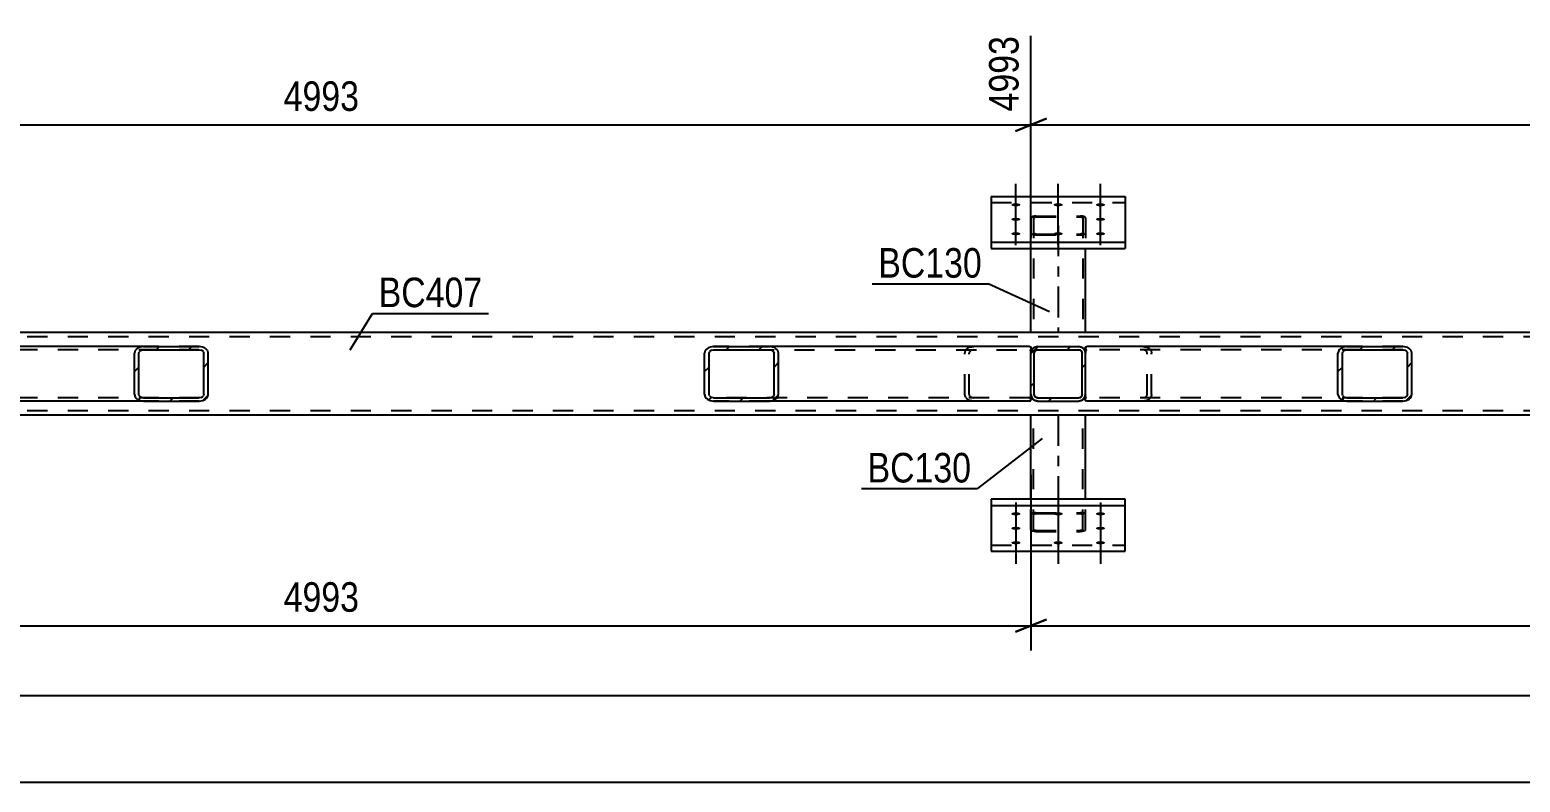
# Model space of a CAD drawing. Header units: millimetres. Extents: x 0 to 841, y 0 to 594.
# Drawn here: x 172.8 to 317.3, y 163 to 235.9 of the extents above; entities that cross this region are included whole.
import ezdxf

# ---------------------------------------------------------------- set-up
doc = ezdxf.new("R2010")
doc.units = ezdxf.units.MM
doc.linetypes.add('DXK_LINE_DOT2', pattern=[3.9198, 1.9599, -1.9599])
doc.linetypes.add('DXK_LINE_DOT3', pattern=[5.9187, 2.979, -0.9799, 0.9799, -0.9799])
doc.styles.add('Arial Narrow', font='ARIALN.TTF', dxfattribs={"height": 0.2})

# ---------------------------------------------------------------- blocks, each defined once
blk = doc.blocks.new('Part-122615563-2077 - 2035')
at = {"color": 7, "linetype": 'DXK_LINE_DOT2'}
for p, q in [((269.89, 217.71), (269.85, 217.64)), ((269.85, 217.64), (269.85, 214.68)), ((269.99, 217.76), (269.89, 217.71)), ((270.15, 217.8), (269.99, 217.76)), ((270.09, 217.64), (270.11, 217.67)), ((270.09, 217.64), (270.09, 206.53)), ((270.11, 217.67), (270.16, 217.7)), ((270.33, 217.81), (270.15, 217.8)), ((270.16, 217.7), (270.24, 217.72)), ((270.24, 217.72), (270.33, 217.73)), ((270.33, 217.81), (274.65, 217.81)), ((270.33, 217.73), (274.65, 217.73)), ((274.83, 217.8), (274.65, 217.81)), ((274.65, 217.73), (274.74, 217.72)), ((274.74, 217.72), (274.82, 217.7)), ((274.82, 217.7), (274.87, 217.67)), ((274.99, 217.76), (274.83, 217.8)), ((274.87, 217.67), (274.89, 217.64)), ((274.89, 217.64), (274.89, 206.53)), ((275.09, 217.71), (274.99, 217.76)), ((275.13, 217.64), (275.09, 217.71)), ((275.13, 217.64), (275.13, 214.68)), ((269.85, 216.17), (269.89, 216.1)), ((269.89, 216.1), (269.99, 216.05)), ((269.99, 216.05), (270.15, 216.01)), ((270.11, 216.13), (270.09, 216.17)), ((270.16, 216.11), (270.11, 216.13)), ((270.15, 216.01), (270.33, 216)), ((270.24, 216.09), (270.16, 216.11)), ((270.33, 216.08), (270.24, 216.09)), ((270.33, 216.08), (274.65, 216.08)), ((270.33, 216), (274.65, 216)), ((274.74, 216.09), (274.65, 216.08)), ((274.65, 216), (274.83, 216.01)), ((274.82, 216.11), (274.74, 216.09)), ((274.87, 216.13), (274.82, 216.11)), ((274.83, 216.01), (274.99, 216.05)), ((274.89, 216.17), (274.87, 216.13)), ((274.99, 216.05), (275.09, 216.1)), ((275.09, 216.1), (275.13, 216.17)), ((275.13, 206.53), (269.85, 206.53))]:
    blk.add_line(p, q, dxfattribs=at)
at = {"color": 7, "linetype": 'DXK_LINE_DOT3'}
blk.add_line((272.49, 216.9), (272.49, 206.53), dxfattribs=at)
at = {"color": 2, "linetype": 'Continuous'}
for p, q in [((269.85, 206.53), (269.85, 214.68)), ((275.13, 206.53), (275.13, 214.68))]:
    blk.add_line(p, q, dxfattribs=at)
blk = doc.blocks.new('Part-122615563-2040 - 2035')
at = {"color": 2, "linetype": 'Continuous'}
for p, q in [((265.99, 219.73), (278.99, 219.73)), ((265.99, 219.73), (265.99, 214.68)), ((278.99, 219.73), (278.99, 214.68)), ((265.99, 215.28), (278.99, 215.28)), ((265.99, 214.68), (278.99, 214.68))]:
    blk.add_line(p, q, dxfattribs=at)
at = {"color": 7, "linetype": 'DXK_LINE_DOT2'}
blk.add_line((265.99, 219.13), (278.99, 219.13), dxfattribs=at)
blk = doc.blocks.new('Part-122615563-2042 - 2035')
at = {"color": 2, "linetype": 'Continuous'}
for p, q in [((278.99, 190.38), (265.99, 190.38)), ((265.99, 190.38), (265.99, 185.33)), ((265.99, 189.78), (278.99, 189.78)), ((278.99, 185.33), (278.99, 190.38)), ((265.99, 185.33), (278.99, 185.33))]:
    blk.add_line(p, q, dxfattribs=at)
at = {"color": 7, "linetype": 'DXK_LINE_DOT2'}
blk.add_line((265.99, 185.93), (278.99, 185.93), dxfattribs=at)
blk = doc.blocks.new('Part-122615563-2070 - 2035')
at = {"color": 2, "linetype": 'Continuous'}
for p, q in [((633.13, 206.53), (145.18, 206.53)), ((633.13, 198.53), (145.18, 198.53))]:
    blk.add_line(p, q, dxfattribs=at)
at = {"color": 7, "linetype": 'DXK_LINE_DOT2'}
for p, q in [((633.13, 206.13), (145.18, 206.13)), ((633.13, 198.93), (145.18, 198.93))]:
    blk.add_line(p, q, dxfattribs=at)
blk = doc.blocks.new('Part-122615563-2071 - 2035')
at = {"linetype": 'Continuous'}
h = blk.add_hatch(dxfattribs=at)
h.set_pattern_fill('', scale=0.7, style=0, pattern_type=0)
h.set_pattern_definition([(45, (274.7366, 199.94), (-1.57154, 1.57154), [])])
h.paths.add_polyline_path([(274.49, 199.89), (274.74, 199.94), (274.94, 200.08), (275.08, 200.29), (275.13, 200.53), (275.13, 204.53), (275.08, 204.78), (274.94, 204.98), (274.74, 205.12), (274.49, 205.17), (270.49, 205.17), (270.25, 205.12), (270.04, 204.98), (269.9, 204.78), (269.85, 204.53), (269.85, 200.53), (269.9, 200.29), (270.04, 200.08), (270.25, 199.94), (270.49, 199.89)])
h.paths.add_polyline_path([(270.37, 200.24), (270.27, 200.31), (270.2, 200.41), (270.17, 200.53), (270.17, 204.53), (270.2, 204.65), (270.27, 204.76), (270.37, 204.83), (270.49, 204.85), (274.49, 204.85), (274.61, 204.83), (274.72, 204.76), (274.79, 204.65), (274.81, 204.53), (274.81, 200.53), (274.79, 200.41), (274.72, 200.31), (274.61, 200.24), (274.49, 200.21), (270.49, 200.21)])
at = {"color": 7, "linetype": 'DXK_LINE_DOT2'}
for p, q in [((270.25, 205.12), (270.49, 205.17)), ((270.49, 205.17), (274.49, 205.17)), ((274.49, 205.17), (274.74, 205.12)), ((269.85, 204.53), (269.9, 204.78)), ((269.85, 200.53), (269.85, 204.53)), ((270.2, 204.65), (270.17, 204.53)), ((270.17, 200.53), (270.17, 204.53)), ((270.49, 204.85), (270.37, 204.83)), ((270.49, 204.85), (274.49, 204.85)), ((274.61, 204.83), (274.49, 204.85)), ((274.81, 204.53), (274.79, 204.65)), ((274.81, 200.53), (274.81, 204.53)), ((275.08, 204.78), (275.13, 204.53)), ((275.13, 200.53), (275.13, 204.53)), ((269.9, 200.29), (269.85, 200.53)), ((270.17, 200.53), (270.2, 200.41)), ((270.49, 199.89), (270.25, 199.94)), ((270.37, 200.24), (270.49, 200.21)), ((270.49, 200.21), (274.49, 200.21)), ((270.49, 199.89), (274.49, 199.89)), ((274.49, 200.21), (274.61, 200.24)), ((274.74, 199.94), (274.49, 199.89)), ((274.79, 200.41), (274.81, 200.53)), ((275.13, 200.53), (275.08, 200.29))]:
    blk.add_line(p, q, dxfattribs=at)
at = {"color": 2, "linetype": 'Continuous'}
for p, q in [((270.49, 205.17), (270.25, 205.12)), ((270.49, 205.17), (274.49, 205.17)), ((274.74, 205.12), (274.49, 205.17)), ((269.9, 204.78), (269.85, 204.53)), ((269.85, 200.53), (269.85, 204.53)), ((270.17, 204.53), (270.2, 204.65)), ((270.17, 200.53), (270.17, 204.53)), ((270.37, 204.83), (270.49, 204.85)), ((270.49, 204.85), (274.49, 204.85)), ((274.49, 204.85), (274.61, 204.83)), ((274.79, 204.65), (274.81, 204.53)), ((274.81, 200.53), (274.81, 204.53)), ((275.13, 204.53), (275.08, 204.78)), ((275.13, 200.53), (275.13, 204.53)), ((269.85, 200.53), (269.9, 200.29)), ((270.2, 200.41), (270.17, 200.53)), ((270.25, 199.94), (270.49, 199.89)), ((270.49, 200.21), (270.37, 200.24)), ((270.49, 200.21), (274.49, 200.21)), ((270.49, 199.89), (274.49, 199.89)), ((274.61, 200.24), (274.49, 200.21)), ((274.49, 199.89), (274.74, 199.94)), ((274.81, 200.53), (274.79, 200.41)), ((275.08, 200.29), (275.13, 200.53))]:
    blk.add_line(p, q, dxfattribs=at)
at = {"color": 7, "linetype": 'DXK_LINE_DOT2'}
for centre, radius, start, end in [((270.49, 204.53), 0.64, 112.5, 157.5), ((270.49, 204.53), 0.32, 112.5, 157.5), ((274.49, 204.53), 0.32, 22.5, 67.5), ((274.49, 204.53), 0.64, 22.5, 67.5), ((270.49, 200.53), 0.64, 202.5, 247.5), ((270.49, 200.53), 0.32, 202.5, 247.5), ((274.49, 200.53), 0.32, 292.5, 337.5), ((274.49, 200.53), 0.64, 292.5, 337.5)]:
    blk.add_arc(centre, radius, start, end, dxfattribs=at)
at = {"color": 2, "linetype": 'Continuous'}
for centre, radius, start, end in [((270.49, 204.53), 0.64, 112.5, 157.5), ((270.49, 204.53), 0.32, 112.5, 157.5), ((274.49, 204.53), 0.32, 22.5, 67.5), ((274.49, 204.53), 0.64, 22.5, 67.5), ((270.49, 200.53), 0.64, 202.5, 247.5), ((270.49, 200.53), 0.32, 202.5, 247.5), ((274.49, 200.53), 0.32, 292.5, 337.5), ((274.49, 200.53), 0.64, 292.5, 337.5)]:
    blk.add_arc(centre, radius, start, end, dxfattribs=at)
blk = doc.blocks.new('Part-122615563-2118 - 2035')
at = {"linetype": 'Continuous'}
h = blk.add_hatch(dxfattribs=at)
h.set_pattern_fill('', scale=0.7, style=0, pattern_type=0)
h.set_pattern_definition([(45, (306.2334, 199.94), (-1.57154, 1.57154), [])])
h.paths.add_polyline_path([(305.9, 199.89), (306.23, 199.94), (306.51, 200.08), (306.7, 200.29), (306.77, 200.53), (306.77, 204.53), (306.7, 204.78), (306.51, 204.98), (306.23, 205.12), (305.9, 205.17), (300.48, 205.17), (300.15, 205.12), (299.87, 204.98), (299.68, 204.78), (299.61, 204.53), (299.61, 200.53), (299.68, 200.29), (299.87, 200.08), (300.15, 199.94), (300.48, 199.89)])
h.paths.add_polyline_path([(300.32, 200.24), (300.18, 200.31), (300.08, 200.41), (300.05, 200.53), (300.05, 204.53), (300.08, 204.65), (300.18, 204.76), (300.32, 204.83), (300.48, 204.85), (305.9, 204.85), (306.07, 204.83), (306.21, 204.76), (306.3, 204.65), (306.34, 204.53), (306.34, 200.53), (306.3, 200.41), (306.21, 200.31), (306.07, 200.24), (305.9, 200.21), (300.48, 200.21)])
at = {"color": 2, "linetype": 'Continuous'}
for p, q in [((275.13, 205.15), (275.27, 205.17)), ((300.48, 205.17), (275.27, 205.17)), ((300.48, 205.17), (300.15, 205.12)), ((300.48, 205.17), (305.9, 205.17)), ((306.23, 205.12), (305.9, 205.17)), ((275.13, 205.15), (275.13, 204.53)), ((299.68, 204.78), (299.61, 204.53)), ((299.61, 200.53), (299.61, 204.53)), ((300.05, 204.53), (300.08, 204.65)), ((300.05, 200.53), (300.05, 204.53)), ((300.32, 204.83), (300.48, 204.85)), ((300.48, 204.85), (305.9, 204.85)), ((305.9, 204.85), (306.07, 204.83)), ((306.3, 204.65), (306.34, 204.53)), ((306.34, 200.53), (306.34, 204.53)), ((306.77, 204.53), (306.7, 204.78)), ((306.77, 200.53), (306.77, 204.53)), ((275.13, 199.94), (275.13, 200.53)), ((275.13, 199.91), (275.13, 199.94)), ((275.27, 199.89), (275.13, 199.91)), ((300.48, 199.89), (275.27, 199.89)), ((299.61, 200.53), (299.68, 200.29)), ((300.08, 200.41), (300.05, 200.53)), ((300.15, 199.94), (300.48, 199.89)), ((300.48, 200.21), (300.32, 200.24)), ((300.48, 200.21), (305.9, 200.21)), ((300.48, 199.89), (305.9, 199.89)), ((306.07, 200.24), (305.9, 200.21)), ((305.9, 199.89), (306.23, 199.94)), ((306.34, 200.53), (306.3, 200.41)), ((306.7, 200.29), (306.77, 200.53))]:
    blk.add_line(p, q, dxfattribs=at)
at = {"color": 7, "linetype": 'DXK_LINE_DOT2'}
for p, q in [((280.69, 205.17), (281.02, 205.12)), ((305.9, 205.17), (300.48, 205.17)), ((275.13, 204.83), (275.13, 205.15)), ((275.27, 204.85), (275.13, 204.83)), ((275.13, 200.08), (275.13, 204.53)), ((305.9, 204.85), (275.27, 204.85)), ((280.85, 204.83), (280.69, 204.85)), ((281.12, 204.53), (281.09, 204.65)), ((281.12, 200.53), (281.12, 204.53)), ((281.49, 204.78), (281.55, 204.53)), ((281.55, 200.53), (281.55, 204.53)), ((275.27, 200.21), (275.13, 200.23)), ((305.9, 200.21), (275.27, 200.21)), ((280.69, 200.21), (280.85, 200.24)), ((281.02, 199.94), (280.69, 199.89)), ((281.09, 200.41), (281.12, 200.53)), ((281.55, 200.53), (281.49, 200.29)), ((305.9, 199.89), (300.48, 199.89))]:
    blk.add_line(p, q, dxfattribs=at)
for centre, radius, start, end in [((280.75, 204.44), 0.396, 31.9779, 75.1661), ((280.82, 204.36), 0.792, 31.9779, 75.1661), ((280.75, 200.62), 0.396, 284.8339, 328.0221), ((280.82, 200.71), 0.792, 284.8339, 328.0221)]:
    blk.add_arc(centre, radius, start, end, dxfattribs=at)
at = {"color": 2, "linetype": 'Continuous'}
for centre, radius, start, end in [((300.35, 204.36), 0.792, 104.8339, 148.0221), ((300.42, 204.44), 0.396, 104.8339, 148.0221), ((305.97, 204.44), 0.396, 31.9779, 75.1661), ((306.03, 204.36), 0.792, 31.9779, 75.1661), ((300.35, 200.71), 0.792, 211.9779, 255.1661), ((300.42, 200.62), 0.396, 211.9779, 255.1661), ((305.97, 200.62), 0.396, 284.8339, 328.0221), ((306.03, 200.71), 0.792, 284.8339, 328.0221)]:
    blk.add_arc(centre, radius, start, end, dxfattribs=at)
blk = doc.blocks.new('Part-122615563-2121 - 2035')
at = {"linetype": 'Continuous'}
h = blk.add_hatch(dxfattribs=at)
h.set_pattern_fill('', scale=0.7, style=0, pattern_type=0)
h.set_pattern_definition([(45, (189.5665, 199.94), (-1.57154, 1.57154), [])])
h.paths.add_polyline_path([(189.23, 199.89), (189.57, 199.94), (189.85, 200.08), (190.04, 200.29), (190.1, 200.53), (190.1, 204.53), (190.04, 204.78), (189.85, 204.98), (189.57, 205.12), (189.23, 205.17), (183.81, 205.17), (183.48, 205.12), (183.2, 204.98), (183.01, 204.78), (182.95, 204.53), (182.95, 200.53), (183.01, 200.29), (183.2, 200.08), (183.48, 199.94), (183.81, 199.89)])
h.paths.add_polyline_path([(183.65, 200.24), (183.51, 200.31), (183.41, 200.41), (183.38, 200.53), (183.38, 204.53), (183.41, 204.65), (183.51, 204.76), (183.65, 204.83), (183.81, 204.85), (189.23, 204.85), (189.4, 204.83), (189.54, 204.76), (189.64, 204.65), (189.67, 204.53), (189.67, 200.53), (189.64, 200.41), (189.54, 200.31), (189.4, 200.24), (189.23, 200.21), (183.81, 200.21)])
at = {"color": 2, "linetype": 'Continuous'}
for p, q in [((158.46, 205.15), (158.6, 205.17)), ((183.81, 205.17), (158.6, 205.17)), ((183.81, 205.17), (183.48, 205.12)), ((183.81, 205.17), (189.23, 205.17)), ((189.57, 205.12), (189.23, 205.17)), ((158.46, 205.15), (158.46, 204.53)), ((183.01, 204.78), (182.95, 204.53)), ((182.95, 200.53), (182.95, 204.53)), ((183.38, 204.53), (183.41, 204.65)), ((183.38, 200.53), (183.38, 204.53)), ((183.65, 204.83), (183.81, 204.85)), ((183.81, 204.85), (189.23, 204.85)), ((189.23, 204.85), (189.4, 204.83)), ((189.64, 204.65), (189.67, 204.53)), ((189.67, 200.53), (189.67, 204.53)), ((190.1, 204.53), (190.04, 204.78)), ((190.1, 200.53), (190.1, 204.53)), ((158.46, 200.53), (158.46, 200.08)), ((158.46, 200.08), (158.46, 199.94)), ((158.46, 199.91), (158.46, 199.94)), ((158.6, 199.89), (158.46, 199.91)), ((183.81, 199.89), (158.6, 199.89)), ((182.95, 200.53), (183.01, 200.29)), ((183.41, 200.41), (183.38, 200.53)), ((183.48, 199.94), (183.81, 199.89)), ((183.81, 200.21), (183.65, 200.24)), ((183.81, 200.21), (189.23, 200.21)), ((183.81, 199.89), (189.23, 199.89)), ((189.4, 200.24), (189.23, 200.21)), ((189.23, 199.89), (189.57, 199.94)), ((189.67, 200.53), (189.64, 200.41)), ((190.04, 200.29), (190.1, 200.53))]:
    blk.add_line(p, q, dxfattribs=at)
at = {"color": 7, "linetype": 'DXK_LINE_DOT2'}
for p, q in [((164.02, 205.17), (164.35, 205.12)), ((189.23, 205.17), (183.81, 205.17)), ((158.46, 204.83), (158.46, 205.15)), ((158.6, 204.85), (158.46, 204.83)), ((158.46, 200.08), (158.46, 204.53)), ((189.23, 204.85), (158.6, 204.85)), ((164.19, 204.83), (164.02, 204.85)), ((164.45, 204.53), (164.42, 204.65)), ((164.45, 200.53), (164.45, 204.53)), ((164.82, 204.78), (164.89, 204.53)), ((164.89, 200.53), (164.89, 204.53)), ((158.6, 200.21), (158.46, 200.23)), ((189.23, 200.21), (158.6, 200.21)), ((164.02, 200.21), (164.19, 200.24)), ((164.35, 199.94), (164.02, 199.89)), ((164.42, 200.41), (164.45, 200.53)), ((164.89, 200.53), (164.82, 200.29)), ((189.23, 199.89), (183.81, 199.89))]:
    blk.add_line(p, q, dxfattribs=at)
for centre, radius, start, end in [((164.09, 204.44), 0.396, 31.9779, 75.1661), ((164.15, 204.36), 0.792, 31.9779, 75.1661), ((164.09, 200.62), 0.396, 284.8339, 328.0221), ((164.15, 200.71), 0.792, 284.8339, 328.0221)]:
    blk.add_arc(centre, radius, start, end, dxfattribs=at)
at = {"color": 2, "linetype": 'Continuous'}
for centre, radius, start, end in [((183.69, 204.36), 0.792, 104.8339, 148.0221), ((183.75, 204.44), 0.396, 104.8339, 148.0221), ((189.3, 204.44), 0.396, 31.9779, 75.1661), ((189.36, 204.36), 0.792, 31.9779, 75.1661), ((183.69, 200.71), 0.792, 211.9779, 255.1661), ((183.75, 200.62), 0.396, 211.9779, 255.1661), ((189.3, 200.62), 0.396, 284.8339, 328.0221), ((189.36, 200.71), 0.792, 284.8339, 328.0221)]:
    blk.add_arc(centre, radius, start, end, dxfattribs=at)
blk = doc.blocks.new('Part-122615563-2188 - 2035')
at = {"color": 2, "linetype": 'Continuous'}
for p, q in [((269.85, 190.38), (269.85, 198.53)), ((275.13, 190.38), (275.13, 198.53))]:
    blk.add_line(p, q, dxfattribs=at)
at = {"color": 7, "linetype": 'DXK_LINE_DOT2'}
for p, q in [((275.13, 198.53), (269.85, 198.53)), ((270.09, 187.42), (270.09, 198.53)), ((274.89, 187.42), (274.89, 198.53)), ((269.85, 187.42), (269.85, 190.38)), ((275.13, 187.42), (275.13, 190.38)), ((269.89, 188.96), (269.85, 188.9)), ((269.99, 189.01), (269.89, 188.96)), ((270.15, 189.05), (269.99, 189.01)), ((270.09, 188.9), (270.11, 188.93)), ((270.11, 188.93), (270.16, 188.95)), ((270.33, 189.06), (270.15, 189.05)), ((270.16, 188.95), (270.24, 188.97)), ((270.24, 188.97), (270.33, 188.98)), ((270.33, 189.06), (274.65, 189.06)), ((270.33, 188.98), (274.65, 188.98)), ((274.83, 189.05), (274.65, 189.06)), ((274.65, 188.98), (274.74, 188.97)), ((274.74, 188.97), (274.82, 188.95)), ((274.82, 188.95), (274.87, 188.93)), ((274.99, 189.01), (274.83, 189.05)), ((274.87, 188.93), (274.89, 188.9)), ((275.09, 188.96), (274.99, 189.01)), ((275.13, 188.9), (275.09, 188.96)), ((269.85, 187.42), (269.89, 187.36)), ((269.89, 187.36), (269.99, 187.3)), ((269.99, 187.3), (270.15, 187.27)), ((270.11, 187.39), (270.09, 187.42)), ((270.16, 187.36), (270.11, 187.39)), ((270.15, 187.27), (270.33, 187.26)), ((270.24, 187.34), (270.16, 187.36)), ((270.33, 187.34), (270.24, 187.34)), ((270.33, 187.34), (274.65, 187.34)), ((270.33, 187.26), (274.65, 187.26)), ((274.74, 187.34), (274.65, 187.34)), ((274.65, 187.26), (274.83, 187.27)), ((274.82, 187.36), (274.74, 187.34)), ((274.87, 187.39), (274.82, 187.36)), ((274.83, 187.27), (274.99, 187.3)), ((274.89, 187.42), (274.87, 187.39)), ((274.99, 187.3), (275.09, 187.36)), ((275.09, 187.36), (275.13, 187.42))]:
    blk.add_line(p, q, dxfattribs=at)
at = {"color": 7, "linetype": 'DXK_LINE_DOT3'}
blk.add_line((272.49, 198.53), (272.49, 188.16), dxfattribs=at)
blk = doc.blocks.new('Bolt-122615563-2129 - 2035')
at = {"linetype": 'Continuous'}
for points in [[(268.39, 189.11), (268.48, 189.11), (268.57, 189.1), (268.65, 189.08), (268.72, 189.06), (268.77, 189.03), (268.81, 189.01), (268.83, 188.97), (268.83, 188.94), (268.81, 188.91), (268.77, 188.88), (268.72, 188.86), (268.65, 188.84), (268.57, 188.82), (268.48, 188.81), (268.39, 188.81), (268.3, 188.81), (268.21, 188.82), (268.13, 188.84), (268.06, 188.86), (268.01, 188.88), (267.97, 188.91), (267.95, 188.94), (267.95, 188.97), (267.97, 189.01), (268.01, 189.03), (268.06, 189.06), (268.13, 189.08), (268.21, 189.1), (268.3, 189.11)], [(272.49, 189.11), (272.58, 189.11), (272.67, 189.1), (272.75, 189.08), (272.82, 189.06), (272.87, 189.03), (272.91, 189.01), (272.93, 188.97), (272.93, 188.94), (272.91, 188.91), (272.87, 188.88), (272.82, 188.86), (272.75, 188.84), (272.67, 188.82), (272.58, 188.81), (272.49, 188.81), (272.4, 188.81), (272.31, 188.82), (272.23, 188.84), (272.16, 188.86), (272.11, 188.88), (272.07, 188.91), (272.05, 188.94), (272.05, 188.97), (272.07, 189.01), (272.11, 189.03), (272.16, 189.06), (272.23, 189.08), (272.31, 189.1), (272.4, 189.11)], [(276.59, 189.11), (276.68, 189.11), (276.77, 189.1), (276.85, 189.08), (276.92, 189.06), (276.97, 189.03), (277.01, 189.01), (277.03, 188.97), (277.03, 188.94), (277.01, 188.91), (276.97, 188.88), (276.92, 188.86), (276.85, 188.84), (276.77, 188.82), (276.68, 188.81), (276.59, 188.81), (276.5, 188.81), (276.41, 188.82), (276.33, 188.84), (276.26, 188.86), (276.21, 188.88), (276.17, 188.91), (276.15, 188.94), (276.15, 188.97), (276.17, 189.01), (276.21, 189.03), (276.26, 189.06), (276.33, 189.08), (276.41, 189.1), (276.5, 189.11)], [(268.39, 187.71), (268.48, 187.7), (268.57, 187.69), (268.65, 187.68), (268.72, 187.66), (268.77, 187.63), (268.81, 187.6), (268.83, 187.57), (268.83, 187.54), (268.81, 187.51), (268.77, 187.48), (268.72, 187.46), (268.65, 187.43), (268.57, 187.42), (268.48, 187.41), (268.39, 187.41), (268.3, 187.41), (268.21, 187.42), (268.13, 187.43), (268.06, 187.46), (268.01, 187.48), (267.97, 187.51), (267.95, 187.54), (267.95, 187.57), (267.97, 187.6), (268.01, 187.63), (268.06, 187.66), (268.13, 187.68), (268.21, 187.69), (268.3, 187.7)], [(276.59, 187.71), (276.68, 187.7), (276.77, 187.69), (276.85, 187.68), (276.92, 187.66), (276.97, 187.63), (277.01, 187.6), (277.03, 187.57), (277.03, 187.54), (277.01, 187.51), (276.97, 187.48), (276.92, 187.46), (276.85, 187.43), (276.77, 187.42), (276.68, 187.41), (276.59, 187.41), (276.5, 187.41), (276.41, 187.42), (276.33, 187.43), (276.26, 187.46), (276.21, 187.48), (276.17, 187.51), (276.15, 187.54), (276.15, 187.57), (276.17, 187.6), (276.21, 187.63), (276.26, 187.66), (276.33, 187.68), (276.41, 187.69), (276.5, 187.7)], [(268.39, 186.3), (268.48, 186.3), (268.57, 186.29), (268.65, 186.28), (268.72, 186.26), (268.77, 186.23), (268.81, 186.2), (268.83, 186.17), (268.83, 186.14), (268.81, 186.11), (268.77, 186.08), (268.72, 186.05), (268.65, 186.03), (268.57, 186.02), (268.48, 186.01), (268.39, 186), (268.3, 186.01), (268.21, 186.02), (268.13, 186.03), (268.06, 186.05), (268.01, 186.08), (267.97, 186.11), (267.95, 186.14), (267.95, 186.17), (267.97, 186.2), (268.01, 186.23), (268.06, 186.26), (268.13, 186.28), (268.21, 186.29), (268.3, 186.3)], [(272.49, 186.3), (272.58, 186.3), (272.67, 186.29), (272.75, 186.28), (272.82, 186.26), (272.87, 186.23), (272.91, 186.2), (272.93, 186.17), (272.93, 186.14), (272.91, 186.11), (272.87, 186.08), (272.82, 186.05), (272.75, 186.03), (272.67, 186.02), (272.58, 186.01), (272.49, 186), (272.4, 186.01), (272.31, 186.02), (272.23, 186.03), (272.16, 186.05), (272.11, 186.08), (272.07, 186.11), (272.05, 186.14), (272.05, 186.17), (272.07, 186.2), (272.11, 186.23), (272.16, 186.26), (272.23, 186.28), (272.31, 186.29), (272.4, 186.3)], [(276.59, 186.3), (276.68, 186.3), (276.77, 186.29), (276.85, 186.28), (276.92, 186.26), (276.97, 186.23), (277.01, 186.2), (277.03, 186.17), (277.03, 186.14), (277.01, 186.11), (276.97, 186.08), (276.92, 186.05), (276.85, 186.03), (276.77, 186.02), (276.68, 186.01), (276.59, 186), (276.5, 186.01), (276.41, 186.02), (276.33, 186.03), (276.26, 186.05), (276.21, 186.08), (276.17, 186.11), (276.15, 186.14), (276.15, 186.17), (276.17, 186.2), (276.21, 186.23), (276.26, 186.26), (276.33, 186.28), (276.41, 186.29), (276.5, 186.3)]]:
    blk.add_hatch(color=1, dxfattribs=at).paths.add_polyline_path(points)
at = {"color": 1, "linetype": 'Continuous'}
for p, q in [((268.39, 190.05), (268.39, 186.93)), ((272.49, 190.05), (272.49, 186.93)), ((276.59, 190.05), (276.59, 186.93)), ((268.39, 188.65), (268.39, 185.53)), ((276.59, 188.65), (276.59, 185.53)), ((268.39, 187.24), (268.39, 184.12)), ((272.49, 187.24), (272.49, 184.12)), ((276.59, 187.24), (276.59, 184.12))]:
    blk.add_line(p, q, dxfattribs=at)
blk = doc.blocks.new('Bolt-122615563-2131 - 2035')
at = {"linetype": 'Continuous'}
for points in [[(268.39, 218.76), (268.3, 218.76), (268.21, 218.77), (268.13, 218.79), (268.06, 218.81), (268.01, 218.83), (267.97, 218.86), (267.95, 218.89), (267.95, 218.92), (267.97, 218.95), (268.01, 218.98), (268.06, 219.01), (268.13, 219.03), (268.21, 219.05), (268.3, 219.06), (268.39, 219.06), (268.48, 219.06), (268.57, 219.05), (268.65, 219.03), (268.72, 219.01), (268.77, 218.98), (268.81, 218.95), (268.83, 218.92), (268.83, 218.89), (268.81, 218.86), (268.77, 218.83), (268.72, 218.81), (268.65, 218.79), (268.57, 218.77), (268.48, 218.76)], [(272.49, 218.76), (272.4, 218.76), (272.31, 218.77), (272.23, 218.79), (272.16, 218.81), (272.11, 218.83), (272.07, 218.86), (272.05, 218.89), (272.05, 218.92), (272.07, 218.95), (272.11, 218.98), (272.16, 219.01), (272.23, 219.03), (272.31, 219.05), (272.4, 219.06), (272.49, 219.06), (272.58, 219.06), (272.67, 219.05), (272.75, 219.03), (272.82, 219.01), (272.87, 218.98), (272.91, 218.95), (272.93, 218.92), (272.93, 218.89), (272.91, 218.86), (272.87, 218.83), (272.82, 218.81), (272.75, 218.79), (272.67, 218.77), (272.58, 218.76)], [(276.59, 218.76), (276.5, 218.76), (276.41, 218.77), (276.33, 218.79), (276.26, 218.81), (276.21, 218.83), (276.17, 218.86), (276.15, 218.89), (276.15, 218.92), (276.17, 218.95), (276.21, 218.98), (276.26, 219.01), (276.33, 219.03), (276.41, 219.05), (276.5, 219.06), (276.59, 219.06), (276.68, 219.06), (276.77, 219.05), (276.85, 219.03), (276.92, 219.01), (276.97, 218.98), (277.01, 218.95), (277.03, 218.92), (277.03, 218.89), (277.01, 218.86), (276.97, 218.83), (276.92, 218.81), (276.85, 218.79), (276.77, 218.77), (276.68, 218.76)], [(268.39, 217.36), (268.3, 217.36), (268.21, 217.37), (268.13, 217.38), (268.06, 217.41), (268.01, 217.43), (267.97, 217.46), (267.95, 217.49), (267.95, 217.52), (267.97, 217.55), (268.01, 217.58), (268.06, 217.61), (268.13, 217.63), (268.21, 217.64), (268.3, 217.65), (268.39, 217.66), (268.48, 217.65), (268.57, 217.64), (268.65, 217.63), (268.72, 217.61), (268.77, 217.58), (268.81, 217.55), (268.83, 217.52), (268.83, 217.49), (268.81, 217.46), (268.77, 217.43), (268.72, 217.41), (268.65, 217.38), (268.57, 217.37), (268.48, 217.36)], [(276.59, 217.36), (276.5, 217.36), (276.41, 217.37), (276.33, 217.38), (276.26, 217.41), (276.21, 217.43), (276.17, 217.46), (276.15, 217.49), (276.15, 217.52), (276.17, 217.55), (276.21, 217.58), (276.26, 217.61), (276.33, 217.63), (276.41, 217.64), (276.5, 217.65), (276.59, 217.66), (276.68, 217.65), (276.77, 217.64), (276.85, 217.63), (276.92, 217.61), (276.97, 217.58), (277.01, 217.55), (277.03, 217.52), (277.03, 217.49), (277.01, 217.46), (276.97, 217.43), (276.92, 217.41), (276.85, 217.38), (276.77, 217.37), (276.68, 217.36)], [(268.39, 215.95), (268.3, 215.96), (268.21, 215.97), (268.13, 215.98), (268.06, 216), (268.01, 216.03), (267.97, 216.06), (267.95, 216.09), (267.95, 216.12), (267.97, 216.15), (268.01, 216.18), (268.06, 216.2), (268.13, 216.23), (268.21, 216.24), (268.3, 216.25), (268.39, 216.25), (268.48, 216.25), (268.57, 216.24), (268.65, 216.23), (268.72, 216.2), (268.77, 216.18), (268.81, 216.15), (268.83, 216.12), (268.83, 216.09), (268.81, 216.06), (268.77, 216.03), (268.72, 216), (268.65, 215.98), (268.57, 215.97), (268.48, 215.96)], [(272.49, 215.95), (272.4, 215.96), (272.31, 215.97), (272.23, 215.98), (272.16, 216), (272.11, 216.03), (272.07, 216.06), (272.05, 216.09), (272.05, 216.12), (272.07, 216.15), (272.11, 216.18), (272.16, 216.2), (272.23, 216.23), (272.31, 216.24), (272.4, 216.25), (272.49, 216.25), (272.58, 216.25), (272.67, 216.24), (272.75, 216.23), (272.82, 216.2), (272.87, 216.18), (272.91, 216.15), (272.93, 216.12), (272.93, 216.09), (272.91, 216.06), (272.87, 216.03), (272.82, 216), (272.75, 215.98), (272.67, 215.97), (272.58, 215.96)], [(276.59, 215.95), (276.5, 215.96), (276.41, 215.97), (276.33, 215.98), (276.26, 216), (276.21, 216.03), (276.17, 216.06), (276.15, 216.09), (276.15, 216.12), (276.17, 216.15), (276.21, 216.18), (276.26, 216.2), (276.33, 216.23), (276.41, 216.24), (276.5, 216.25), (276.59, 216.25), (276.68, 216.25), (276.77, 216.24), (276.85, 216.23), (276.92, 216.2), (276.97, 216.18), (277.01, 216.15), (277.03, 216.12), (277.03, 216.09), (277.01, 216.06), (276.97, 216.03), (276.92, 216), (276.85, 215.98), (276.77, 215.97), (276.68, 215.96)]]:
    blk.add_hatch(color=1, dxfattribs=at).paths.add_polyline_path(points)
at = {"color": 1, "linetype": 'Continuous'}
for p, q in [((268.39, 217.82), (268.39, 220.94)), ((272.49, 217.82), (272.49, 220.94)), ((276.59, 217.82), (276.59, 220.94)), ((268.39, 216.42), (268.39, 219.54)), ((276.59, 216.42), (276.59, 219.54)), ((268.39, 215.01), (268.39, 218.13)), ((272.49, 215.01), (272.49, 218.13)), ((276.59, 215.01), (276.59, 218.13))]:
    blk.add_line(p, q, dxfattribs=at)
blk = doc.blocks.new('Part-122615563-2177 - 2035')
at = {"linetype": 'Continuous'}
h = blk.add_hatch(dxfattribs=at)
h.set_pattern_fill('', scale=0.7, style=0, pattern_type=0)
h.set_pattern_definition([(45, (244.8335, 199.94), (-1.57154, 1.57154), [])])
h.paths.add_polyline_path([(244.5, 199.89), (244.83, 199.94), (245.11, 200.08), (245.3, 200.29), (245.37, 200.53), (245.37, 204.53), (245.3, 204.78), (245.11, 204.98), (244.83, 205.12), (244.5, 205.17), (239.08, 205.17), (238.75, 205.12), (238.47, 204.98), (238.28, 204.78), (238.21, 204.53), (238.21, 200.53), (238.28, 200.29), (238.47, 200.08), (238.75, 199.94), (239.08, 199.89)])
h.paths.add_polyline_path([(238.92, 200.24), (238.78, 200.31), (238.68, 200.41), (238.65, 200.53), (238.65, 204.53), (238.68, 204.65), (238.78, 204.76), (238.92, 204.83), (239.08, 204.85), (244.5, 204.85), (244.67, 204.83), (244.81, 204.76), (244.9, 204.65), (244.94, 204.53), (244.94, 200.53), (244.9, 200.41), (244.81, 200.31), (244.67, 200.24), (244.5, 200.21), (239.08, 200.21)])
at = {"color": 2, "linetype": 'Continuous'}
for p, q in [((239.08, 205.17), (238.75, 205.12)), ((239.08, 205.17), (244.5, 205.17)), ((269.72, 205.17), (244.5, 205.17)), ((244.83, 205.12), (244.5, 205.17)), ((269.72, 205.17), (269.85, 205.15)), ((238.28, 204.78), (238.21, 204.53)), ((238.21, 200.53), (238.21, 204.53)), ((238.65, 204.53), (238.68, 204.65)), ((238.65, 200.53), (238.65, 204.53)), ((238.92, 204.83), (239.08, 204.85)), ((239.08, 204.85), (244.5, 204.85)), ((244.5, 204.85), (244.67, 204.83)), ((244.9, 204.65), (244.94, 204.53)), ((244.94, 200.53), (244.94, 204.53)), ((245.37, 204.53), (245.3, 204.78)), ((245.37, 200.53), (245.37, 204.53)), ((269.85, 205.15), (269.85, 205.12)), ((269.85, 205.12), (269.85, 204.98)), ((269.85, 204.98), (269.85, 204.53)), ((238.21, 200.53), (238.28, 200.29)), ((238.68, 200.41), (238.65, 200.53)), ((238.75, 199.94), (239.08, 199.89)), ((239.08, 200.21), (238.92, 200.24)), ((239.08, 200.21), (244.5, 200.21)), ((239.08, 199.89), (244.5, 199.89)), ((244.67, 200.24), (244.5, 200.21)), ((244.5, 199.89), (244.83, 199.94)), ((269.72, 199.89), (244.5, 199.89)), ((244.94, 200.53), (244.9, 200.41)), ((245.3, 200.29), (245.37, 200.53)), ((269.72, 199.89), (269.85, 199.91)), ((269.85, 199.91), (269.85, 200.53))]:
    blk.add_line(p, q, dxfattribs=at)
at = {"color": 7, "linetype": 'DXK_LINE_DOT2'}
for p, q in [((244.5, 205.17), (239.08, 205.17)), ((263.96, 205.12), (264.3, 205.17)), ((239.08, 204.85), (269.72, 204.85)), ((263.43, 204.53), (263.49, 204.78)), ((263.43, 200.53), (263.43, 204.53)), ((263.89, 204.65), (263.86, 204.53)), ((263.86, 200.53), (263.86, 204.53)), ((264.3, 204.85), (264.13, 204.83)), ((269.72, 204.85), (269.85, 204.83)), ((269.85, 204.98), (269.85, 204.83)), ((269.85, 200.53), (269.85, 204.78)), ((269.72, 200.21), (239.08, 200.21)), ((244.5, 199.89), (239.08, 199.89)), ((263.49, 200.29), (263.43, 200.53)), ((263.86, 200.53), (263.89, 200.41)), ((264.3, 199.89), (263.96, 199.94)), ((264.13, 200.24), (264.3, 200.21)), ((269.72, 200.21), (269.85, 200.23))]:
    blk.add_line(p, q, dxfattribs=at)
at = {"color": 2, "linetype": 'Continuous'}
for centre, radius, start, end in [((238.95, 204.36), 0.792, 104.8339, 148.0221), ((239.02, 204.44), 0.396, 104.8339, 148.0221), ((244.57, 204.44), 0.396, 31.9779, 75.1661), ((244.63, 204.36), 0.792, 31.9779, 75.1661), ((238.95, 200.71), 0.792, 211.9779, 255.1661), ((239.02, 200.62), 0.396, 211.9779, 255.1661), ((244.57, 200.62), 0.396, 284.8339, 328.0221), ((244.63, 200.71), 0.792, 284.8339, 328.0221)]:
    blk.add_arc(centre, radius, start, end, dxfattribs=at)
at = {"color": 7, "linetype": 'DXK_LINE_DOT2'}
for centre, radius, start, end in [((264.17, 204.36), 0.792, 104.8339, 148.022), ((264.23, 204.44), 0.396, 104.8339, 148.022), ((264.17, 200.71), 0.792, 211.978, 255.1661), ((264.23, 200.62), 0.396, 211.978, 255.1661)]:
    blk.add_arc(centre, radius, start, end, dxfattribs=at)
blk = doc.blocks.new('StraightDimension-122615563-12416 - 2035')
at = {"color": 7, "linetype": 'Continuous'}
for p, q in [((269.85, 192.73), (269.85, 175.72)), ((271.35, 178.72), (268.35, 177.52)), ((269.85, 178.12), (503.18, 178.12))]:
    blk.add_line(p, q, dxfattribs=at)
blk = doc.blocks.new('StraightDimension-122615563-2298 - 2035')
at = {"color": 7, "linetype": 'Continuous'}
for p, q in [((269.85, 207.53), (269.85, 235.27)), ((132.28, 207.53), (132.28, 229.78)), ((133.78, 227.26), (130.78, 226.06)), ((268.35, 226.06), (271.35, 227.26)), ((132.28, 226.66), (269.85, 226.66))]:
    blk.add_line(p, q, dxfattribs=at)
at = {"color": 0}
blk.add_wipeout([(205.32, 227.41), (205.32, 231.61), (196.81, 231.61), (196.81, 227.41)], dxfattribs=at)
at = {"color": 3, "style": 'Arial Narrow'}
blk.add_text('4993', height=2.863, dxfattribs=at).set_placement((197.41, 228.01))
at = {"color": 0, "linetype": 'Continuous'}
for points in [[(269.25, 235.87), (265.05, 235.87), (265.05, 227.36), (269.25, 227.36)], [(131.68, 230.38), (127.48, 230.38), (127.48, 227.36), (131.68, 227.36)]]:
    blk.add_wipeout(points, dxfattribs=at)
at = {"color": 3, "linetype": 'Continuous', "style": 'Arial Narrow'}
for s, height, p in [('4993', 2.863, (268.65, 227.96)), ('0', 2.86, (131.08, 227.96))]:
    blk.add_text(s, height=height, rotation=90.0002, dxfattribs=at).set_placement(p)
blk = doc.blocks.new('StraightDimension-122615563-2326 - 2035')
at = {"color": 7, "linetype": 'Continuous'}
for p, q in [((269.85, 207.53), (269.85, 235.27)), ((271.35, 227.26), (268.35, 226.06)), ((269.85, 226.66), (503.18, 226.66))]:
    blk.add_line(p, q, dxfattribs=at)
blk = doc.blocks.new('StraightDimension-122615563-12182 - 2035')
at = {"color": 7, "linetype": 'Continuous'}
blk.add_line((132.28, 171.36), (646.03, 171.36), dxfattribs=at)
blk = doc.blocks.new('StraightDimension-122615563-12339 - 2035')
at = {"color": 7, "linetype": 'Continuous'}
blk.add_line((131.28, 162.95), (647.03, 162.95), dxfattribs=at)
blk = doc.blocks.new('StraightDimension-122615563-12417 - 2035')
at = {"color": 7, "linetype": 'Continuous'}
for p, q in [((132.28, 192.73), (132.28, 175.72)), ((269.85, 192.73), (269.85, 175.72)), ((133.78, 178.72), (130.78, 177.52)), ((132.28, 178.12), (269.85, 178.12)), ((268.35, 177.52), (271.35, 178.72))]:
    blk.add_line(p, q, dxfattribs=at)
at = {"color": 0}
blk.add_wipeout([(205.32, 178.87), (205.32, 183.07), (196.81, 183.07), (196.81, 178.87)], dxfattribs=at)
at = {"color": 3, "style": 'Arial Narrow'}
blk.add_text('4993', height=2.863, dxfattribs=at).set_placement((197.41, 179.47))
blk = doc.blocks.new('Mark-122615563-2066 - 2035')
at = {"color": 0}
blk.add_wipeout([(216.67, 208.99), (216.67, 211.99), (206.62, 211.99), (206.62, 208.99)], dxfattribs=at)
blk.add_wipeout([(216.67, 208.99), (216.67, 211.99), (206.62, 211.99), (206.62, 208.99)], dxfattribs=at)
at = {"color": 30, "linetype": 'Continuous'}
for p, q in [((203.86, 204.86), (206.02, 208.39)), ((206.02, 208.39), (217.27, 208.39))]:
    blk.add_line(p, q, dxfattribs=at)
at = {"color": 3, "style": 'Arial Narrow'}
blk.add_text('BC407', height=2.863, dxfattribs=at).set_placement((206.62, 208.99))
blk = doc.blocks.new('Mark-122615563-2073 - 2035')
at = {"color": 0}
blk.add_wipeout([(265.1, 211.85), (265.1, 214.85), (255.05, 214.85), (255.05, 211.85)], dxfattribs=at)
blk.add_wipeout([(265.1, 211.85), (265.1, 214.85), (255.05, 214.85), (255.05, 211.85)], dxfattribs=at)
at = {"color": 30, "linetype": 'Continuous'}
for p in [(254.45, 211.25), (271.64, 208.55)]:
    blk.add_line(p, (265.7, 211.25), dxfattribs=at)
at = {"color": 3, "style": 'Arial Narrow'}
blk.add_text('BC130', height=2.863, dxfattribs=at).set_placement((255.05, 211.85))
blk = doc.blocks.new('Mark-122615563-2184 - 2035')
at = {"color": 0}
blk.add_wipeout([(264.06, 192), (264.06, 195), (254.01, 195), (254.01, 192)], dxfattribs=at)
blk.add_wipeout([(264.06, 192), (264.06, 195), (254.01, 195), (254.01, 192)], dxfattribs=at)
at = {"color": 30, "linetype": 'Continuous'}
for p in [(270.92, 196.26), (253.41, 191.4)]:
    blk.add_line(p, (264.66, 191.4), dxfattribs=at)
at = {"color": 3, "style": 'Arial Narrow'}
blk.add_text('BC130', height=2.863, dxfattribs=at).set_placement((254.01, 192))

msp = doc.modelspace()

# ---------------------------------------------------------------- block references
for name in ['Part-122615563-2040 - 2035', 'Bolt-122615563-2131 - 2035', 'Part-122615563-2077 - 2035', 'Part-122615563-2070 - 2035', 'Part-122615563-2121 - 2035', 'Part-122615563-2177 - 2035', 'Part-122615563-2071 - 2035', 'Part-122615563-2118 - 2035', 'Part-122615563-2188 - 2035', 'Part-122615563-2042 - 2035', 'Bolt-122615563-2129 - 2035']:
    msp.add_blockref(name, (0, 0))

# ---------------------------------------------------------------- next in the draw order: block references
for name in ['StraightDimension-122615563-2298 - 2035', 'StraightDimension-122615563-12416 - 2035']:
    msp.add_blockref(name, (0, 0))

# ---------------------------------------------------------------- next in the draw order: block references
for name in ['StraightDimension-122615563-2326 - 2035', 'Mark-122615563-2066 - 2035', 'StraightDimension-122615563-12182 - 2035']:
    msp.add_blockref(name, (0, 0))

# ---------------------------------------------------------------- next in the draw order: block references
for name in ['Mark-122615563-2073 - 2035', 'StraightDimension-122615563-12339 - 2035']:
    msp.add_blockref(name, (0, 0))

# ---------------------------------------------------------------- next in the draw order: block references
msp.add_blockref('StraightDimension-122615563-12417 - 2035', (0, 0))

# ---------------------------------------------------------------- next in the draw order: block references
msp.add_blockref('Mark-122615563-2184 - 2035', (0, 0))

doc.saveas('drawing.dxf')
